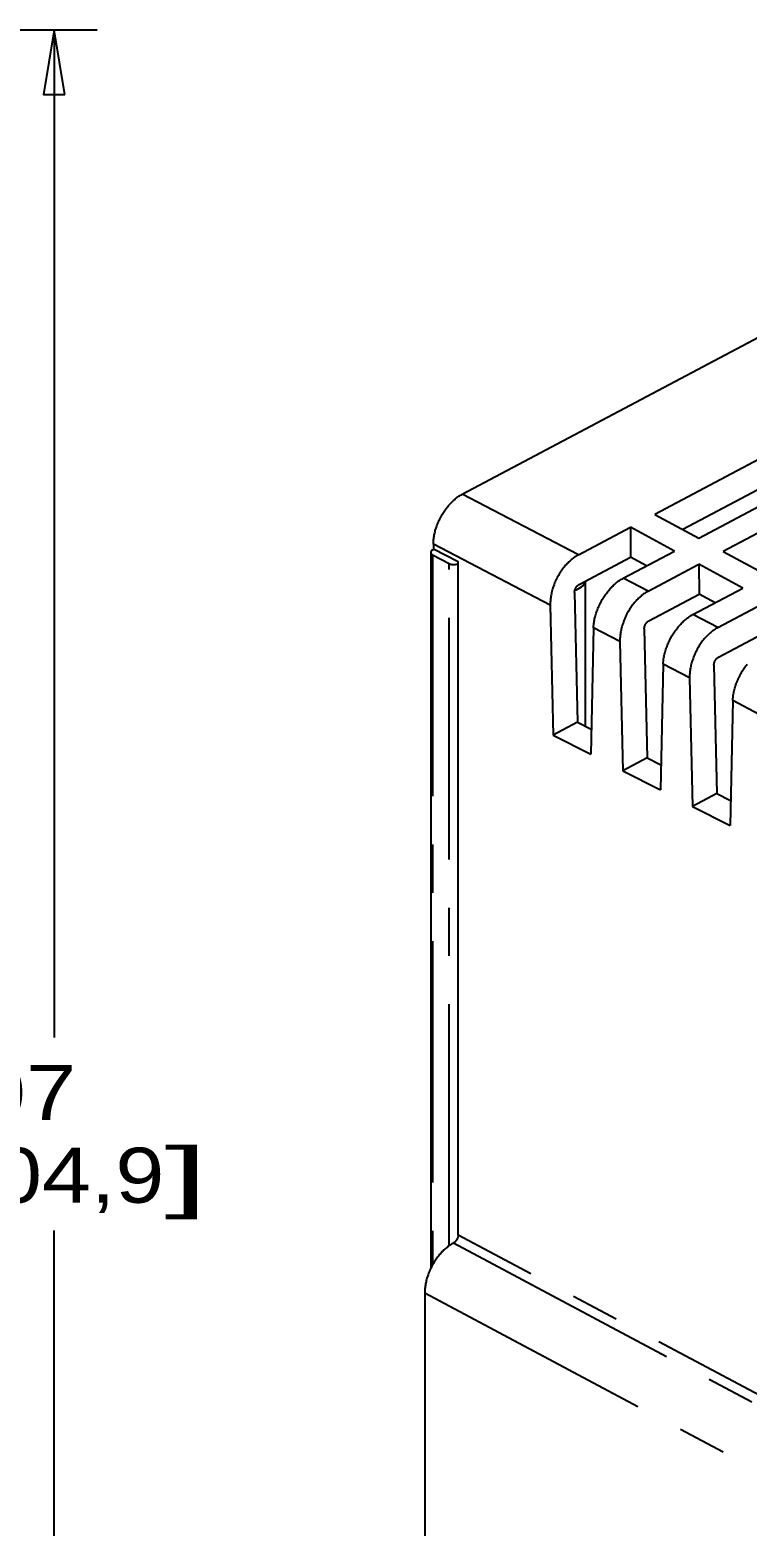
# Model space of a CAD drawing. Extents: x 0 to 34, y -0.3 to 21.7.
# Drawn here: x 24.869 to 26.953, y 12.796 to 17.141 of the extents above; entities that cross this region are included whole.
import ezdxf
from ezdxf.enums import TextEntityAlignment as Align

# ---------------------------------------------------------------- set-up
doc = ezdxf.new("R2010")
doc.units = 0
doc.header["$LTSCALE"] = 1.87
doc.linetypes.add('CENTER', pattern=[0.6, 0.375, -0.075, 0.075, -0.075])
doc.layers.get('0').update_dxf_attribs({"linetype": 'CONTINUOUS'})
doc.layers.add('DEFAULT_1', color=7, linetype='CENTER')
doc.dimstyles.get("Standard").update_dxf_attribs({"dimtxt": 2.5, "dimasz": 2.5, "dimexe": 1.25, "dimexo": 0.625, "dimtad": 1, "dimcen": 2.5, "dimazin": 3, "dimtfac": 1, "dimtmove": 0, "dimatfit": 3})

# ---------------------------------------------------------------- blocks, each defined once
blk = doc.blocks.new('*D5')
at = {"color": 2, "linetype": 'CONTINUOUS'}
for p, q in [((19.7275, 17.1406), (21.6658, 17.1406)), ((21.813, 17.1406), (21.8727, 17.1406)), ((22.1101, 17.1406), (25.065, 17.1406)), ((24.94, 17.1406), (24.94, 14.2146)), ((24.94, 7.0583), (24.94, 13.6546)), ((19.7275, 7.0583), (25.065, 7.0583))]:
    blk.add_line(p, q, dxfattribs=at)
for points in [[(24.9713, 16.9531), (24.94, 17.1406), (24.9088, 16.9531), (24.9713, 16.9531)], [(24.9088, 7.2458), (24.94, 7.0583), (24.9713, 7.2458), (24.9088, 7.2458)]]:
    blk.add_lwpolyline(points, dxfattribs=at)
for s, p, p2 in [('8.07', (24.492, 13.9746), (25.004, 13.9746)), ('[', (24.492, 13.7346), (24.62, 13.7346)), ('204,9', (24.62, 13.7346), (25.26, 13.7346)), (']', (25.26, 13.7346), (25.388, 13.7346))]:
    blk.add_text(s, height=0.16, dxfattribs=at).set_placement(p, p2, align=Align.FIT)

msp = doc.modelspace()

# ---------------------------------------------------------------- linework, layer by layer
at = {"color": 7, "linetype": 'CONTINUOUS'}
for p, q in [((26.1254, 15.7924), (27.4868, 16.5139)), ((27.701, 16.2725), (26.6846, 15.7339)), ((27.7016, 16.186), (26.766, 15.69)), ((26.8126, 15.6648), (27.8289, 16.2033)), ((27.8999, 16.165), (26.8836, 15.6264)), ((26.6846, 15.7339), (26.8126, 15.6648)), ((26.4627, 15.6163), (26.6138, 15.6964)), ((26.6138, 15.6964), (26.6144, 15.6096)), ((26.7418, 15.6272), (26.6138, 15.6964)), ((26.0414, 15.6472), (26.0414, 15.6334)), ((26.0337, 15.6234), (26.0337, 13.5438)), ((26.0392, 15.6305), (26.0422, 15.632)), ((26.0392, 15.6164), (26.087, 15.5911)), ((26.0414, 15.6334), (26.1134, 15.5966)), ((26.4646, 15.5302), (26.6144, 15.6096)), ((26.5929, 15.5484), (26.7418, 15.6272)), ((26.661, 15.5844), (26.6144, 15.6096)), ((26.8836, 15.6264), (27.0115, 15.5573)), ((26.1134, 13.641), (26.1134, 15.5966)), ((26.6651, 15.5107), (26.8127, 15.5889)), ((26.8127, 15.5889), (26.8133, 15.5021)), ((26.9406, 15.5198), (26.8127, 15.5889)), ((26.4526, 15.5137), (26.4566, 15.515)), ((26.4566, 15.515), (26.4622, 15.5175)), ((26.4827, 15.5398), (26.4827, 15.1188)), ((26.7952, 15.4428), (26.9406, 15.5198)), ((26.381, 15.47), (26.3893, 15.0929)), ((26.4517, 15.5071), (26.46, 15.1304)), ((26.667, 15.4246), (26.8133, 15.5021)), ((26.8598, 15.477), (26.8133, 15.5021)), ((26.8675, 15.405), (27.0116, 15.4814)), ((26.5067, 15.4043), (26.4985, 15.037)), ((26.6541, 15.4015), (26.6623, 15.0268)), ((26.8694, 15.3189), (27.0122, 15.3946)), ((26.5834, 15.3643), (26.5916, 14.9893)), ((26.709, 15.2987), (26.7008, 14.9335)), ((26.8565, 15.2958), (26.8647, 14.9233)), ((26.7858, 15.2587), (26.794, 14.8858)), ((26.9113, 15.1931), (26.9032, 14.8299)), ((26.46, 15.1304), (26.3893, 15.0929)), ((26.46, 15.1304), (26.5001, 15.1098)), ((26.3893, 15.0929), (26.4985, 15.037)), ((26.6623, 15.0268), (26.5916, 14.9893)), ((26.6623, 15.0268), (26.7025, 15.0063)), ((26.5916, 14.9893), (26.7008, 14.9335)), ((26.8647, 14.9233), (26.794, 14.8858)), ((26.8647, 14.9233), (26.9048, 14.9027)), ((26.794, 14.8858), (26.9032, 14.8299)), ((26.0162, 13.4729), (26.0162, 11.0249))]:
    msp.add_line(p, q, dxfattribs=at)
for points in [[(26.0414, 15.6472), (26.0415, 15.6504), (26.0416, 15.6535), (26.0418, 15.6567), (26.0421, 15.6599), (26.0424, 15.6632), (26.0429, 15.6665), (26.0434, 15.6698), (26.044, 15.6731), (26.0446, 15.6765), (26.0454, 15.6798), (26.0462, 15.6832), (26.0471, 15.6866), (26.0481, 15.69), (26.0491, 15.6934), (26.0502, 15.6968), (26.0514, 15.7002), (26.0527, 15.7035), (26.054, 15.7069), (26.0554, 15.7103), (26.0569, 15.7136), (26.0584, 15.7169), (26.06, 15.7202), (26.0616, 15.7234), (26.0634, 15.7267), (26.0651, 15.7299), (26.067, 15.733), (26.0688, 15.7362), (26.0708, 15.7392), (26.0728, 15.7423), (26.0748, 15.7453), (26.0769, 15.7482), (26.079, 15.7511), (26.0812, 15.7539), (26.0834, 15.7567), (26.0857, 15.7594), (26.088, 15.762), (26.0903, 15.7646), (26.0927, 15.7671), (26.0951, 15.7695), (26.0975, 15.7719), (26.1, 15.7742), (26.1024, 15.7764), (26.1049, 15.7785), (26.1074, 15.7806), (26.11, 15.7825), (26.1125, 15.7844), (26.1151, 15.7862), (26.1177, 15.7879), (26.1202, 15.7895), (26.1228, 15.791), (26.1254, 15.7924)], [(26.0392, 15.6305), (26.0376, 15.6295), (26.0362, 15.6284), (26.0352, 15.6273), (26.0344, 15.626), (26.0339, 15.6247), (26.0337, 15.6234)], [(26.0337, 15.6234), (26.0339, 15.6221), (26.0344, 15.6208), (26.0352, 15.6196), (26.0362, 15.6185), (26.0376, 15.6174), (26.0392, 15.6164)], [(26.4627, 15.6163), (26.4601, 15.6149), (26.4576, 15.6134), (26.455, 15.6118), (26.4524, 15.6101), (26.4499, 15.6083), (26.4473, 15.6064), (26.4448, 15.6045), (26.4423, 15.6024), (26.4398, 15.6003), (26.4374, 15.5981), (26.435, 15.5958), (26.4326, 15.5934), (26.4302, 15.5909), (26.4278, 15.5884), (26.4255, 15.5858), (26.4233, 15.5832), (26.4211, 15.5804), (26.4189, 15.5777), (26.4167, 15.5748), (26.4146, 15.5719), (26.4126, 15.569), (26.4106, 15.5659), (26.4086, 15.5629), (26.4068, 15.5598), (26.4049, 15.5566), (26.4031, 15.5534), (26.4014, 15.5502), (26.3998, 15.547), (26.3982, 15.5437), (26.3966, 15.5404), (26.3951, 15.537), (26.3937, 15.5337), (26.3924, 15.5303), (26.3911, 15.5269), (26.3899, 15.5235), (26.3888, 15.5201), (26.3878, 15.5166), (26.3868, 15.5132), (26.3859, 15.5098), (26.385, 15.5064), (26.3843, 15.503), (26.3836, 15.4996), (26.383, 15.4962), (26.3825, 15.4928), (26.382, 15.4895), (26.3817, 15.4861), (26.3814, 15.4828), (26.3812, 15.4796), (26.381, 15.4763), (26.381, 15.4731), (26.381, 15.47)], [(26.087, 15.5911), (26.0888, 15.5903), (26.0908, 15.5896), (26.093, 15.589), (26.0953, 15.5886), (26.0977, 15.5883), (26.1002, 15.5882), (26.1026, 15.5883), (26.1051, 15.5886), (26.1074, 15.589), (26.1096, 15.5895), (26.1116, 15.5903), (26.1135, 15.5911)], [(26.4517, 15.5071), (26.4517, 15.5079), (26.4518, 15.5087), (26.4518, 15.5095), (26.4519, 15.5103), (26.452, 15.5111), (26.4522, 15.5119), (26.4523, 15.5128), (26.4525, 15.5136), (26.4528, 15.5144), (26.453, 15.5153), (26.4533, 15.5161), (26.4536, 15.5169), (26.454, 15.5178), (26.4543, 15.5186), (26.4547, 15.5194), (26.4551, 15.5202), (26.4556, 15.5209), (26.456, 15.5217), (26.4565, 15.5225), (26.457, 15.5232), (26.4575, 15.5239), (26.4581, 15.5246), (26.4586, 15.5252), (26.4592, 15.5259), (26.4597, 15.5265), (26.4603, 15.5271), (26.4609, 15.5276), (26.4615, 15.5281), (26.4621, 15.5286), (26.4627, 15.5291), (26.4634, 15.5295), (26.464, 15.5299), (26.4646, 15.5302)], [(26.4622, 15.5175), (26.4673, 15.5202), (26.4717, 15.5232), (26.4754, 15.5265), (26.4785, 15.53)], [(26.4785, 15.53), (26.4807, 15.5336), (26.4821, 15.5373), (26.4824, 15.5397)], [(26.5067, 15.4043), (26.5069, 15.4074), (26.507, 15.4105), (26.5073, 15.4137), (26.5077, 15.4169), (26.5081, 15.4201), (26.5086, 15.4234), (26.5092, 15.4267), (26.5098, 15.43), (26.5106, 15.4333), (26.5114, 15.4366), (26.5123, 15.4399), (26.5132, 15.4433), (26.5143, 15.4466), (26.5154, 15.45), (26.5165, 15.4534), (26.5178, 15.4567), (26.5191, 15.4601), (26.5205, 15.4634), (26.5219, 15.4667), (26.5235, 15.47), (26.525, 15.4733), (26.5267, 15.4766), (26.5284, 15.4798), (26.5302, 15.483), (26.532, 15.4862), (26.5339, 15.4893), (26.5358, 15.4924), (26.5378, 15.4955), (26.5398, 15.4985), (26.5419, 15.5014), (26.544, 15.5044), (26.5462, 15.5072), (26.5484, 15.51), (26.5507, 15.5128), (26.553, 15.5155), (26.5553, 15.5181), (26.5576, 15.5206), (26.56, 15.5231), (26.5625, 15.5256), (26.5649, 15.5279), (26.5674, 15.5302), (26.5699, 15.5324), (26.5724, 15.5345), (26.5749, 15.5365), (26.5775, 15.5385), (26.58, 15.5404), (26.5826, 15.5421), (26.5852, 15.5438), (26.5878, 15.5454), (26.5904, 15.5469), (26.5929, 15.5484)], [(26.6651, 15.5107), (26.6625, 15.5093), (26.66, 15.5077), (26.6574, 15.5061), (26.6548, 15.5044), (26.6523, 15.5026), (26.6497, 15.5008), (26.6472, 15.4988), (26.6447, 15.4967), (26.6422, 15.4946), (26.6398, 15.4924), (26.6373, 15.4901), (26.6349, 15.4877), (26.6326, 15.4853), (26.6302, 15.4828), (26.6279, 15.4802), (26.6257, 15.4775), (26.6234, 15.4748), (26.6213, 15.472), (26.6191, 15.4692), (26.617, 15.4663), (26.615, 15.4633), (26.613, 15.4603), (26.611, 15.4572), (26.6091, 15.4541), (26.6073, 15.451), (26.6055, 15.4478), (26.6038, 15.4446), (26.6021, 15.4413), (26.6005, 15.438), (26.599, 15.4347), (26.5975, 15.4314), (26.5961, 15.428), (26.5948, 15.4246), (26.5935, 15.4212), (26.5923, 15.4178), (26.5912, 15.4144), (26.5901, 15.411), (26.5892, 15.4076), (26.5883, 15.4041), (26.5874, 15.4007), (26.5867, 15.3973), (26.586, 15.3939), (26.5854, 15.3905), (26.5849, 15.3872), (26.5844, 15.3838), (26.584, 15.3805), (26.5838, 15.3772), (26.5835, 15.3739), (26.5834, 15.3707), (26.5834, 15.3675), (26.5834, 15.3643)], [(26.6541, 15.4015), (26.6541, 15.4023), (26.6541, 15.403), (26.6542, 15.4038), (26.6543, 15.4046), (26.6544, 15.4055), (26.6546, 15.4063), (26.6547, 15.4071), (26.6549, 15.408), (26.6552, 15.4088), (26.6554, 15.4096), (26.6557, 15.4105), (26.656, 15.4113), (26.6564, 15.4121), (26.6567, 15.4129), (26.6571, 15.4137), (26.6575, 15.4145), (26.658, 15.4153), (26.6584, 15.4161), (26.6589, 15.4168), (26.6594, 15.4175), (26.6599, 15.4182), (26.6604, 15.4189), (26.661, 15.4196), (26.6615, 15.4202), (26.6621, 15.4208), (26.6627, 15.4214), (26.6633, 15.422), (26.6639, 15.4225), (26.6645, 15.423), (26.6651, 15.4234), (26.6658, 15.4238), (26.6664, 15.4242), (26.667, 15.4246)], [(26.709, 15.2987), (26.7092, 15.3018), (26.7093, 15.3049), (26.7096, 15.3081), (26.71, 15.3113), (26.7104, 15.3145), (26.7109, 15.3178), (26.7115, 15.321), (26.7121, 15.3243), (26.7129, 15.3277), (26.7137, 15.331), (26.7146, 15.3343), (26.7155, 15.3377), (26.7166, 15.341), (26.7177, 15.3444), (26.7188, 15.3478), (26.7201, 15.3511), (26.7214, 15.3545), (26.7228, 15.3578), (26.7242, 15.3611), (26.7258, 15.3644), (26.7273, 15.3677), (26.729, 15.371), (26.7307, 15.3742), (26.7325, 15.3774), (26.7343, 15.3806), (26.7362, 15.3837), (26.7381, 15.3868), (26.7401, 15.3899), (26.7421, 15.3929), (26.7442, 15.3958), (26.7463, 15.3987), (26.7485, 15.4016), (26.7507, 15.4044), (26.753, 15.4072), (26.7553, 15.4099), (26.7576, 15.4125), (26.7599, 15.415), (26.7623, 15.4175), (26.7648, 15.42), (26.7672, 15.4223), (26.7697, 15.4246), (26.7722, 15.4268), (26.7747, 15.4289), (26.7772, 15.4309), (26.7798, 15.4329), (26.7823, 15.4347), (26.7849, 15.4365), (26.7875, 15.4382), (26.7901, 15.4398), (26.7927, 15.4413), (26.7952, 15.4428)], [(26.8675, 15.405), (26.8649, 15.4036), (26.8623, 15.4021), (26.8598, 15.4005), (26.8572, 15.3988), (26.8547, 15.397), (26.8521, 15.3951), (26.8496, 15.3931), (26.8471, 15.3911), (26.8446, 15.389), (26.8422, 15.3867), (26.8397, 15.3844), (26.8373, 15.3821), (26.835, 15.3796), (26.8326, 15.3771), (26.8303, 15.3745), (26.8281, 15.3719), (26.8258, 15.3691), (26.8236, 15.3663), (26.8215, 15.3635), (26.8194, 15.3606), (26.8174, 15.3576), (26.8154, 15.3546), (26.8134, 15.3516), (26.8115, 15.3485), (26.8097, 15.3453), (26.8079, 15.3421), (26.8062, 15.3389), (26.8045, 15.3357), (26.8029, 15.3324), (26.8014, 15.3291), (26.7999, 15.3257), (26.7985, 15.3224), (26.7972, 15.319), (26.7959, 15.3156), (26.7947, 15.3122), (26.7936, 15.3087), (26.7925, 15.3053), (26.7916, 15.3019), (26.7906, 15.2985), (26.7898, 15.2951), (26.7891, 15.2917), (26.7884, 15.2883), (26.7878, 15.2849), (26.7872, 15.2815), (26.7868, 15.2782), (26.7864, 15.2748), (26.7861, 15.2715), (26.7859, 15.2683), (26.7858, 15.265), (26.7858, 15.2618), (26.7858, 15.2587)], [(26.8565, 15.2958), (26.8565, 15.2966), (26.8565, 15.2974), (26.8566, 15.2982), (26.8567, 15.299), (26.8568, 15.2998), (26.8569, 15.3006), (26.8571, 15.3015), (26.8573, 15.3023), (26.8576, 15.3031), (26.8578, 15.304), (26.8581, 15.3048), (26.8584, 15.3056), (26.8588, 15.3065), (26.8591, 15.3073), (26.8595, 15.3081), (26.8599, 15.3089), (26.8604, 15.3096), (26.8608, 15.3104), (26.8613, 15.3112), (26.8618, 15.3119), (26.8623, 15.3126), (26.8628, 15.3133), (26.8634, 15.3139), (26.8639, 15.3146), (26.8645, 15.3152), (26.8651, 15.3158), (26.8657, 15.3163), (26.8663, 15.3168), (26.8669, 15.3173), (26.8675, 15.3178), (26.8682, 15.3182), (26.8688, 15.3186), (26.8694, 15.3189)], [(26.9113, 15.1931), (26.9114, 15.1962), (26.9116, 15.1993), (26.9119, 15.2025), (26.9123, 15.2057), (26.9127, 15.2089), (26.9132, 15.2122), (26.9138, 15.2154), (26.9144, 15.2187), (26.9152, 15.2221), (26.916, 15.2254), (26.9169, 15.2287), (26.9178, 15.2321), (26.9189, 15.2354), (26.92, 15.2388), (26.9211, 15.2421), (26.9224, 15.2455), (26.9237, 15.2488), (26.9251, 15.2522), (26.9265, 15.2555), (26.9281, 15.2588), (26.9296, 15.2621), (26.9313, 15.2653), (26.933, 15.2686), (26.9348, 15.2718), (26.9366, 15.275), (26.9385, 15.2781), (26.9404, 15.2812), (26.9424, 15.2842), (26.9444, 15.2873), (26.9465, 15.2902), (26.9486, 15.2931), (26.9508, 15.296), (26.953, 15.2988)], [(26.1001, 13.6181), (26.0975, 13.6167), (26.095, 13.6151), (26.0924, 13.6135), (26.0898, 13.6118), (26.0872, 13.6101), (26.0847, 13.6082), (26.0822, 13.6062), (26.0796, 13.6042), (26.0771, 13.6021), (26.0747, 13.5999), (26.0722, 13.5976), (26.0698, 13.5952), (26.0674, 13.5928), (26.065, 13.5903), (26.0627, 13.5877), (26.0604, 13.5851), (26.0581, 13.5823), (26.0559, 13.5796), (26.0537, 13.5768), (26.0516, 13.5739), (26.0495, 13.5709), (26.0475, 13.5679), (26.0455, 13.5649), (26.0436, 13.5618), (26.0417, 13.5587), (26.0398, 13.5555), (26.0381, 13.5523), (26.0364, 13.5491), (26.0347, 13.5459)], [(26.1134, 13.641), (26.1134, 13.6402), (26.1133, 13.6395), (26.1133, 13.6387), (26.1131, 13.6379), (26.113, 13.6371), (26.1129, 13.6362), (26.1127, 13.6354), (26.1124, 13.6346), (26.1122, 13.6338), (26.1119, 13.6329), (26.1116, 13.6321), (26.1113, 13.6313), (26.1109, 13.6305), (26.1106, 13.6297), (26.1102, 13.6289), (26.1097, 13.6281), (26.1093, 13.6273), (26.1088, 13.6266), (26.1083, 13.6258), (26.1078, 13.6251), (26.1073, 13.6244), (26.1068, 13.6237), (26.1062, 13.6231), (26.1056, 13.6224), (26.1051, 13.6218), (26.1045, 13.6213), (26.1039, 13.6207), (26.1033, 13.6202), (26.1026, 13.6197), (26.102, 13.6192), (26.1014, 13.6188), (26.1008, 13.6184), (26.1001, 13.6181)], [(26.0347, 13.5459), (26.0331, 13.5426), (26.0316, 13.5393), (26.0301, 13.5359), (26.0287, 13.5326), (26.0274, 13.5292), (26.0262, 13.5258), (26.025, 13.5224), (26.0238, 13.5191), (26.0228, 13.5157), (26.0218, 13.5123), (26.0209, 13.5089), (26.0201, 13.5055), (26.0194, 13.5022), (26.0187, 13.4988), (26.0181, 13.4955), (26.0176, 13.4922), (26.0172, 13.4889), (26.0168, 13.4856), (26.0165, 13.4824), (26.0163, 13.4792), (26.0162, 13.476), (26.0162, 13.4729)]]:
    msp.add_lwpolyline(points, dxfattribs=at)
at = {"layer": 'DEFAULT_1', "color": 7, "linetype": 'CENTER'}
for p, q in [((26.4627, 15.6163), (26.1254, 15.7924)), ((26.381, 15.47), (26.0414, 15.6472)), ((26.0392, 15.6164), (26.0392, 13.5544)), ((26.087, 13.6098), (26.087, 15.5911)), ((26.6651, 15.5107), (26.5929, 15.5484)), ((26.8675, 15.405), (26.7952, 15.4428)), ((26.5834, 15.3643), (26.5067, 15.4043)), ((26.7858, 15.2587), (26.709, 15.2987)), ((26.9882, 15.153), (26.9113, 15.1931)), ((26.1001, 13.6181), (30.2731, 11.3968)), ((30.2863, 11.4197), (26.1134, 13.641)), ((26.0162, 13.4729), (30.1891, 11.2516))]:
    msp.add_line(p, q, dxfattribs=at)

# ---------------------------------------------------------------- dimensions: what is measured, and where the dimension line sits
at = {"color": 2, "linetype": 'CONTINUOUS'}
dim = msp.add_linear_dim(base=(24.94, 7.0583), p1=(19.7275, 17.1406), p2=(19.7275, 7.0583), angle=270, dimstyle='Standard', dxfattribs=at)
dim.commit()
dim.dimension.update_dxf_attribs({"geometry": '*D5', "text_midpoint": (24.94, 13.9346), "dimtype": 128})

doc.saveas('drawing.dxf')
